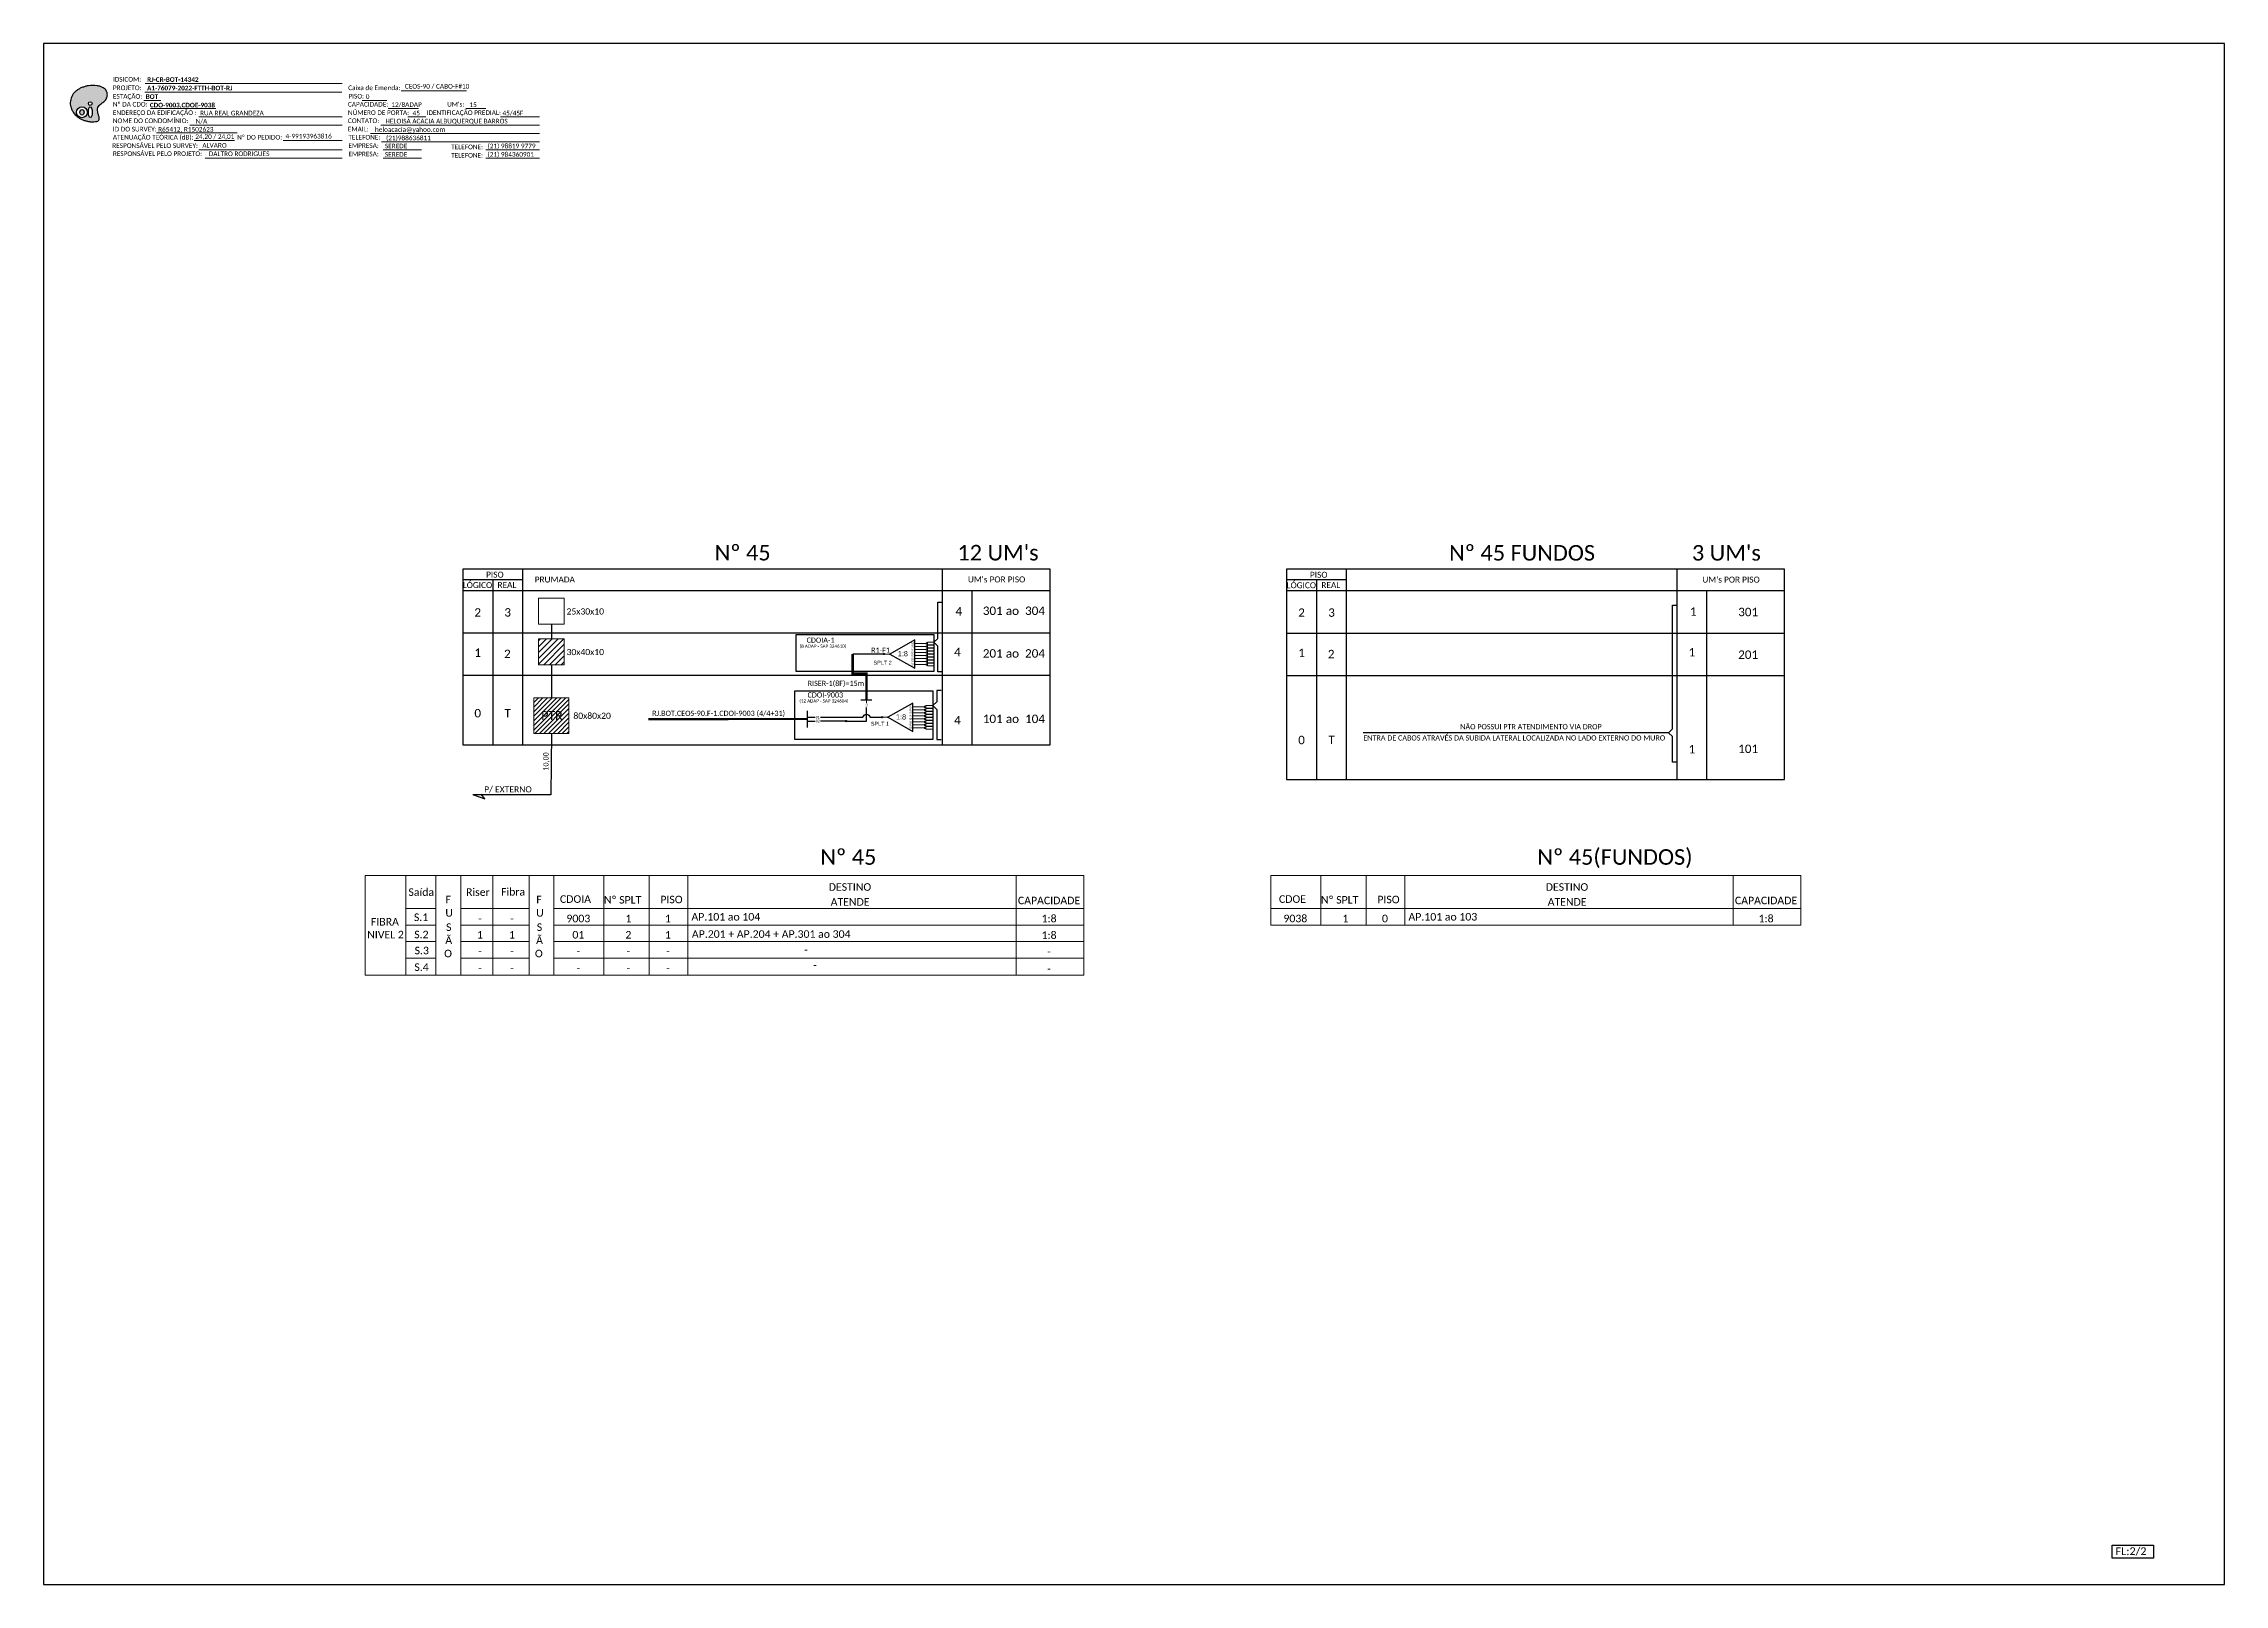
# Model space of a CAD drawing. Header units: metres. Extents: x -1286 to 428, y -500 to 94.
# Drawn here: x -413 to 428, y -500 to 94 of the extents above; entities that cross this region are included whole.
import ezdxf
from ezdxf.enums import TextEntityAlignment as Align

# ---------------------------------------------------------------- set-up
doc = ezdxf.new("R2010")
doc.units = ezdxf.units.M
doc.layers.add('(Notas)', color=7, linetype='Continuous', lineweight=0)
doc.layers.add('_NUMERAÇÃO_', color=34, linetype='Continuous', lineweight=0)
doc.layers.add('10.1-Caixas Subterrâneas', color=5, linetype='Continuous')
doc.styles.add('ARIAL', font='arial.ttf')
doc.styles.add('WMF-Calibri0', font='calibri.ttf')
doc.styles.add('WMF-Calibri1', font='calibrib.ttf')

# ---------------------------------------------------------------- blocks, each defined once
blk = doc.blocks.new('SPLITTER_')
blk.add_point((0, 0))
at = {"style": 'ARIAL', "flags": 4}
blk.add_attdef('SPLT', (0, -3.26), '', height=1.5, dxfattribs=at)
blk = doc.blocks.new('SPLT_1-8_SC-APC')
at = {"color": 1, "lineweight": 0}
blk.add_lwpolyline([(-17.04, -7.55), (-19.26, -7.55)], dxfattribs=at)
at = {"color": 1}
blk.add_lwpolyline([(-7.37, -2.1), (-17.04, -7.55), (-7.37, -13), (-7.37, -2.1)], dxfattribs=at)
at = {"color": 3, "lineweight": 0}
for points in [[(-2.99, -3.51), (-7.37, -3.51)], [(-7.37, -4.66), (-2.99, -4.66)], [(-7.37, -5.82), (-2.99, -5.82)], [(-7.37, -6.97), (-2.99, -6.97)], [(-7.37, -8.12), (-2.99, -8.12)], [(-2.41, -3.02), (-2.41, -4)], [(-2.41, -3.02), (0, -3.02)], [(-2.41, -4), (0, -4)], [(-2.41, -4.17), (-2.41, -5.16)], [(-2.41, -4.17), (0, -4.17)], [(-2.41, -5.16), (0, -5.16)], [(-2.41, -5.32), (-2.41, -6.31)], [(-2.41, -5.32), (0, -5.32)], [(-2.41, -6.31), (0, -6.31)], [(-2.41, -6.48), (-2.41, -7.46)], [(-2.41, -6.48), (0, -6.48)], [(-2.41, -7.46), (0, -7.46)], [(-2.41, -7.63), (-2.41, -8.62)], [(-2.41, -7.63), (0, -7.63)], [(-7.37, -9.28), (-2.99, -9.28)], [(-7.37, -10.43), (-2.99, -10.43)], [(-7.37, -11.58), (-2.99, -11.58)], [(-2.41, -8.62), (0, -8.62)], [(-2.41, -8.78), (-2.41, -9.77)], [(-2.41, -8.78), (0, -8.78)], [(-2.41, -9.77), (0, -9.77)], [(-2.41, -9.94), (-2.41, -10.92)], [(-2.41, -9.94), (0, -9.94)], [(-2.41, -10.92), (0, -10.92)], [(-2.41, -11.09), (-2.41, -12.08)], [(-2.41, -11.09), (0, -11.09)], [(-2.41, -12.08), (0, -12.08)]]:
    blk.add_lwpolyline(points, dxfattribs=at)
for points in [[(-2.99, -3.22), (-2.41, -3.22), (-2.41, -3.8), (-2.99, -3.8)], [(-2.99, -4.38), (-2.41, -4.38), (-2.41, -4.95), (-2.99, -4.95)], [(-2.99, -5.53), (-2.41, -5.53), (-2.41, -6.1), (-2.99, -6.1)], [(-2.99, -6.68), (-2.41, -6.68), (-2.41, -7.26), (-2.99, -7.26)], [(-2.99, -7.84), (-2.41, -7.84), (-2.41, -8.41), (-2.99, -8.41)], [(-2.99, -8.99), (-2.41, -8.99), (-2.41, -9.56), (-2.99, -9.56)], [(-2.99, -10.14), (-2.41, -10.14), (-2.41, -10.72), (-2.99, -10.72)], [(-2.99, -11.3), (-2.41, -11.3), (-2.41, -11.87), (-2.99, -11.87)]]:
    blk.add_lwpolyline(points, close=True, dxfattribs=at)
at = {"color": 1, "style": 'ARIAL'}
for s, height, p in [('1:8', 2, (-13.91, -8.4)), ('S1', 0.75, (-8.74, -3.78)), ('S2', 0.75, (-8.74, -4.97)), ('S3', 0.75, (-8.74, -6.18)), ('S4', 0.75, (-8.74, -7.36)), ('S5', 0.75, (-8.74, -8.57)), ('S6', 0.75, (-8.74, -9.69)), ('S7', 0.75, (-8.74, -10.78)), ('S8', 0.75, (-8.74, -11.9))]:
    blk.add_text(s, height=height, dxfattribs=at).set_placement(p)
blk = doc.blocks.new('SPLITTER FUTURO')
blk.add_point((0, 0))
at = {"style": 'ARIAL', "text_generation_flag": 6, "flags": 4}
for tag, p, height in [('SPLT', (-6.22, -4.1), 1.5), ('INSTAL.', (-6.25, -6.09), 1.25)]:
    blk.add_attdef(tag, p, '', height=height, rotation=180, dxfattribs=at)
blk = doc.blocks.new('OI')
h = blk.add_hatch(color=40)
edge = h.paths.add_edge_path()
edge.add_spline(control_points=[(4.35, -0.67), (3.92, -0.99), (3.26, -1.5), (2.81, -2.59), (2.9, -3.5), (3.06, -4.27), (3.31, -4.85), (3.37, -5.39), (3.4, -5.88), (3.2, -6.4), (2.54, -6.61), (1.65, -6.63), (0.55, -6.67), (-0.56, -6.42), (-1.61, -6.14), (-2.77, -5.61), (-3.92, -4.77), (-4.89, -3.7), (-5.34, -2.65), (-5.6, -1.94), (-5.85, -0.96), (-5.71, 0.47), (-5.1, 2.02), (-4.14, 3.02), (-3.3, 3.61), (-2.37, 4.16), (-1.36, 4.44), (-0.56, 4.7), (0.79, 4.85), (2.24, 4.97), (3.79, 4.57), (4.67, 4.21), (5.44, 3.65), (5.76, 2.99), (6.03, 2.21), (6.01, 1.46), (5.72, 0.64), (5.31, 0.08), (4.88, -0.38), (4.51, -0.55), (4.35, -0.67)], knot_values=[0, 0, 0, 0, 1.60434, 2.417191, 3.427595, 4.282808, 4.776746, 5.304182, 5.888771, 6.258406, 6.858137, 7.79129, 8.986195, 10.124242, 11.187857, 12.242908, 13.953784, 15.414161, 16.515391, 17.349188, 17.675853, 19.552021, 21.515531, 22.568638, 23.63245, 24.621084, 25.782718, 26.745347, 27.142653, 29.870543, 31.004649, 31.921532, 32.709589, 33.801391, 34.042471, 35.192333, 35.971461, 36.628871, 37.254359, 37.836911, 37.836911, 37.836911, 37.836911], degree=3, periodic=0)
h.paths.add_polyline_path([(1.13, -0.87, -1), (-0.04, -0.87, -1)], flags=16)
edge = h.paths.add_edge_path(flags=16)
edge.add_ellipse((0.56, -3.59), major_axis=(-0.02, 1.71), ratio=0.361305, start_angle=0, end_angle=360)
h.paths.add_polyline_path([(-0.36, -3.62, -1), (-3.8, -3.62, -1)], flags=16)
edge = h.paths.add_edge_path(flags=0)
edge.add_ellipse((-2.08, -3.62), major_axis=(0, 0.885), ratio=0.758294, start_angle=0, end_angle=360)
at = {"color": 40}
for centre, radius in [((-2.08, -3.62), 1.72), ((0.54, -0.87), 0.587)]:
    blk.add_circle(centre, radius, dxfattribs=at)
blk.add_ellipse((-2.08, -3.62), major_axis=(0, 0.885), ratio=0.758294, start_param=-3.141592653589792, end_param=3.141592653589792, dxfattribs=at)
blk.add_ellipse((0.56, -3.59), major_axis=(-0.02, 1.71), ratio=0.361305, dxfattribs=at)
at = {"color": 40, "start_tangent": (-0.800898, -0.598801), "end_tangent": (-0.800898, -0.598801)}
blk.add_spline([(4.35, -0.67), (3.2, -1.78), (2.9, -2.54), (2.92, -3.55), (3.12, -4.38), (3.28, -4.85), (3.37, -5.37), (3.35, -5.95), (3.2, -6.29), (2.66, -6.55), (1.73, -6.63), (0.54, -6.62), (-0.58, -6.41), (-1.6, -6.11), (-2.56, -5.67), (-3.95, -4.67), (-4.89, -3.56), (-5.37, -2.56), (-5.64, -1.78), (-5.72, -1.46), (-5.63, 0.42), (-4.84, 2.22), (-4.13, 2.99), (-3.27, 3.62), (-2.4, 4.09), (-1.3, 4.47), (-0.37, 4.72), (0.02, 4.77), (2.75, 4.8), (3.85, 4.53), (4.69, 4.16), (5.31, 3.68), (5.85, 2.73), (5.93, 2.5), (5.94, 1.35), (5.67, 0.62), (5.29, 0.08), (4.84, -0.36), (4.35, -0.67)], degree=3, dxfattribs=at)

msp = doc.modelspace()

# ---------------------------------------------------------------- hatches: boundary and pattern name
h = msp.add_hatch()
h.set_pattern_fill('LINE', color=1, scale=0.5, angle=45)
h.set_pattern_definition([(45, (14.2327, -59.2588), (-1.122532, 1.122532), [])])
h.paths.add_polyline_path([(-212.06, -135.27), (-221.97, -135.27), (-221.97, -145.31), (-212.06, -145.31)])
h = msp.add_hatch(color=3)
h.dxf.hatch_style = 1
edge = h.paths.add_edge_path()
edge.add_arc((-88.77, -141.13), 0.242, 0, 360)
h = msp.add_hatch()
h.set_pattern_fill('ANSI31', color=1, scale=10, style=0)
h.set_pattern_definition([(45, (-835.4195, -555.7696), (-0.8838835, 0.8838835), [])])
h.paths.add_polyline_path([(-223.8, -171.81), (-210.23, -171.81), (-210.23, -158.05), (-223.8, -158.05)])
h.paths.add_polyline_path([(-221.8, -167.45), (-211.71, -167.45), (-211.71, -162.3), (-221.8, -162.3)], flags=24)
h = msp.add_hatch(color=3)
h.dxf.hatch_style = 1
edge = h.paths.add_edge_path()
edge.add_arc((-103.45, -166.97), 0.256, 0, 360)
h = msp.add_hatch(color=3)
h.dxf.hatch_style = 1
edge = h.paths.add_edge_path()
edge.add_arc((-89.46, -165.51), 0.256, -180, 180, ccw=False)
h = msp.add_hatch(color=3)
h.dxf.hatch_style = 1
edge = h.paths.add_edge_path()
edge.add_arc((-89.46, -165.51), 0.256, 0, 360)

# ---------------------------------------------------------------- linework, layer by layer
at = {"layer": '(Notas)', "lineweight": 0}
for p, q in [((-273.13, -264.93), (-273.13, -226.56)), ((-261.6, -264.93), (-261.6, -226.56)), ((-251.97, -264.93), (-251.97, -226.56)), ((-239.63, -264.93), (-239.63, -226.56)), ((-225.6, -264.93), (-225.6, -226.56)), ((-216.13, -264.93), (-216.13, -226.56)), ((-196.83, -264.93), (-196.83, -226.56)), ((-179.35, -264.93), (-179.35, -226.56)), ((-164.43, -264.93), (-164.43, -226.56)), ((-37.74, -264.93), (-37.74, -226.56)), ((60.38, -245.61), (60.38, -226.56)), ((79.68, -245.61), (79.68, -226.56)), ((97.16, -245.61), (97.16, -226.56)), ((112.08, -245.61), (112.08, -226.56)), ((238.77, -245.61), (238.77, -226.56))]:
    msp.add_line(p, q, dxfattribs=at)
for points in [[(-11.74, -226.56), (-11.74, -264.93)], [(264.77, -226.56), (264.77, -245.61)]]:
    msp.add_lwpolyline(points, dxfattribs=at)
at = {"color": 5}
msp.add_line((-88.77, -141.13), (-100.79, -141.13), dxfattribs=at)
at = {"color": 1}
msp.add_line((-118.44, -163.02), (-118.44, -169.41), dxfattribs=at)
msp.add_lwpolyline([(-412.84, -499.81), (428.16, -499.81), (428.16, 94.19), (-412.84, 94.19)], close=True)
at = {"color": 7, "lineweight": 0}
for points in [[(-373.7, 78.79), (-297.73, 78.79)], [(-274.91, 76.01), (-249.78, 76.01)], [(-374.24, 72.24), (-367.69, 72.24)], [(-373.74, 75.52), (-297.78, 75.52)], [(-371.58, 69.17), (-346.42, 69.17)], [(-289.96, 72.28), (-280.47, 72.28)], [(-279.91, 69.17), (-268.29, 69.17)], [(-249.97, 69.17), (-242.3, 69.17)], [(-369.26, 59.75), (-338.21, 59.75)], [(-356.42, 62.82), (-297.75, 62.82)], [(-353.01, 65.93), (-297.75, 65.93)], [(-286.83, 59.58), (-221.57, 59.58)], [(-282.79, 62.82), (-221.57, 62.82)], [(-272.32, 65.93), (-265.38, 65.93)], [(-236.63, 65.93), (-221.59, 65.93)], [(-354.73, 56.79), (-339.21, 56.79)], [(-353.01, 53.23), (-297.75, 53.23)], [(-320.49, 56.79), (-297.73, 56.79)], [(-282.55, 56.34), (-221.57, 56.34)], [(-281.94, 53.23), (-267.14, 53.23)], [(-242.33, 53.23), (-221.57, 53.23)], [(-350.52, 49.99), (-297.75, 49.99)], [(-281.94, 49.99), (-267.14, 49.99)], [(-242.33, 49.99), (-221.57, 49.99)]]:
    msp.add_lwpolyline(points, dxfattribs=at)
at = {"color": 0}
for points in [[(-24.7, -108.37), (-251.22, -108.37)], [(258.54, -108.43), (66.49, -108.43)], [(-228.07, -112.48), (-251.22, -112.48)], [(89.63, -112.54), (66.49, -112.54)]]:
    msp.add_lwpolyline(points, dxfattribs=at)
for points in [[(-251.22, -108.37), (-251.22, -116.59)], [(-228.07, -116.59), (-228.07, -108.37)], [(-66.29, -108.37), (-66.29, -116.59)], [(-24.7, -116.59), (-24.7, -108.37)], [(66.49, -108.43), (66.49, -116.65)], [(89.63, -116.65), (89.63, -108.43)], [(216.95, -108.43), (216.95, -116.65)], [(258.54, -116.65), (258.54, -108.43)], [(-251.22, -116.59), (-24.7, -116.59)], [(-251.22, -116.59), (-24.7, -116.59)], [(-251.22, -116.59), (-24.7, -116.59)], [(-251.22, -116.59), (-24.7, -116.59)], [(-251.22, -116.59), (-24.7, -116.59)], [(-251.22, -116.59), (-24.7, -116.59)], [(-251.22, -116.59), (-24.7, -116.59)], [(-251.22, -116.59), (-24.7, -116.59)], [(-251.22, -116.59), (-251.22, -176.1), (-24.7, -176.1), (-24.7, -116.59)], [(-239.64, -112.48), (-239.64, -116.59)], [(-239.64, -116.59), (-239.64, -176.1)], [(-228.07, -176.1), (-228.07, -116.59)], [(-66.29, -116.59), (-66.29, -176.1)], [(-54.72, -176.1), (-54.72, -116.59)], [(66.49, -116.65), (258.54, -116.65)], [(66.49, -116.65), (258.54, -116.65)], [(66.49, -116.65), (258.54, -116.65)], [(66.49, -116.65), (258.54, -116.65)], [(66.49, -116.65), (66.49, -189.45), (258.54, -189.45), (258.54, -116.65)], [(66.49, -116.65), (258.54, -116.65)], [(66.49, -116.65), (258.54, -116.65)], [(66.49, -116.65), (258.54, -116.65)], [(78.06, -112.54), (78.06, -116.65)], [(78.06, -116.65), (78.06, -189.45)], [(89.63, -189.45), (89.63, -116.65)], [(216.95, -116.65), (216.95, -189.45)], [(228.52, -189.45), (228.52, -116.65)], [(-251.22, -132.96), (-24.7, -132.96)], [(-251.22, -132.96), (-24.7, -132.96)], [(66.49, -133.03), (258.54, -133.03)], [(66.49, -133.03), (258.54, -133.03)], [(-251.22, -149.33), (-24.7, -149.33)], [(66.49, -149.4), (258.54, -149.4)]]:
    msp.add_lwpolyline(points)
at = {"lineweight": 0}
msp.add_lwpolyline([(-212.06, -119.61), (-221.97, -119.61), (-221.97, -129.65), (-212.06, -129.65)], close=True, dxfattribs=at)
at = {"color": 3}
for points in [[(-66.29, -147.95), (-67.94, -147.95), (-67.94, -138.11), (-69.51, -136.6), (-67.94, -135.1), (-67.94, -121.18), (-66.29, -121.18)], [(216.95, -182.8), (215.3, -182.8), (215.3, -172.96), (213.73, -171.46), (215.3, -169.95), (215.3, -122.28), (216.95, -122.28)], [(-217.01, -129.65), (-217.01, -135.27)], [(-217.01, -145.31), (-217.01, -158.05)], [(-66.72, -155.13), (-68.37, -155.13), (-68.38, -159.52), (-69.94, -161.02), (-68.38, -162.53), (-68.38, -174.05), (-66.73, -174.05)], [(-118.44, -165.51), (-115.28, -165.51)], [(213.73, -171.46), (95.98, -171.46)]]:
    msp.add_lwpolyline(points, dxfattribs=at)
at = {"color": 1}
for points in [[(-122.64, -133.59), (-69.51, -133.59), (-69.51, -147.91), (-122.64, -147.91)], [(-123.07, -155.3), (-69.94, -155.3), (-69.94, -174.02), (-123.07, -174.02)]]:
    msp.add_lwpolyline(points, close=True, dxfattribs=at)
at = {"color": 1, "lineweight": 0}
for points in [[(-212.06, -135.27), (-221.97, -135.27), (-221.97, -145.31), (-212.06, -145.31)], [(-223.8, -158.05), (-210.23, -158.05), (-210.23, -171.81), (-223.8, -171.81)]]:
    msp.add_lwpolyline(points, close=True, dxfattribs=at)
at = {"color": 5, "const_width": 1}
msp.add_lwpolyline([(-100.79, -141.13), (-100.79, -148.74), (-95.5, -148.74), (-95.5, -158.8)], dxfattribs=at)
at = {"color": 5}
for points in [[(-97.62, -158.8), (-93.38, -158.8)], [(-103.2, -166.97), (-95.5, -166.98), (-95.5, -161.76)]]:
    msp.add_lwpolyline(points, dxfattribs=at)
at = {"color": 5, "lineweight": 0}
msp.add_lwpolyline([(-95.5, -158.8), (-95.5, -160.09)], dxfattribs=at)
at = {"color": 1}
msp.add_lwpolyline([(-179.69, -166.25, 0.8, 0.8, 0), (-118.44, -166.21, 0.8, 0.8, 0)], format="xyseb", dxfattribs=at)
at = {"color": 2}
for points in [[(-118.44, -166.97), (-115.28, -166.97)], [(-103.3, -166.97), (-113.21, -166.97)]]:
    msp.add_lwpolyline(points, dxfattribs=at)
at = {"color": 3}
msp.add_lwpolyline([(-113.21, -165.51), (-96.86, -165.51, -0.832807), (-94.11, -165.51), (-89.46, -165.51)], format="xyb", dxfattribs=at)
at = {"color": 1}
for points in [[(-217.01, -171.81), (-217.19, -195.39), (-247.29, -195.39)], [(-247.08, -195.39), (-242.66, -196.99)], [(-242.66, -196.99), (-244.07, -195.16)]]:
    msp.add_lwpolyline(points, dxfattribs=at)
at = {"color": 7}
msp.add_lwpolyline([(384.86, -484.64), (400.79, -484.64), (400.79, -489.7), (384.86, -489.7)], close=True, dxfattribs=at)
at = {"color": 3}
for centre, radius in [((-88.77, -141.13), 0.242), ((-103.45, -166.97), 0.256), ((-89.46, -165.51), 0.256), ((-89.46, -165.51), 0.256)]:
    msp.add_circle(centre, radius, dxfattribs=at)
at = {"layer": '_NUMERAÇÃO_', "color": 0, "lineweight": 0}
for p, q in [((-11.74, -226.56), (-288.77, -226.56)), ((-288.77, -226.56), (-288.77, -264.93)), ((264.77, -226.56), (60.38, -226.56)), ((-261.6, -239.28), (-273.13, -239.28)), ((-225.6, -239.28), (-251.97, -239.28)), ((-11.74, -239.28), (-216.13, -239.28)), ((264.77, -239.28), (60.38, -239.28)), ((-261.6, -245.61), (-273.13, -245.61)), ((-261.6, -252.02), (-273.13, -252.02)), ((-225.6, -245.61), (-251.97, -245.61)), ((-225.6, -252.02), (-251.97, -252.02)), ((-11.74, -245.61), (-216.13, -245.61)), ((-11.74, -252.02), (-216.13, -252.02)), ((264.77, -245.61), (60.38, -245.61)), ((-261.6, -258.36), (-273.13, -258.36)), ((-225.6, -258.36), (-251.97, -258.36)), ((-11.74, -258.36), (-216.13, -258.36)), ((-11.74, -264.93), (-288.77, -264.93))]:
    msp.add_line(p, q, dxfattribs=at)

# ---------------------------------------------------------------- block references
at = {"color": 7, "xscale": 1.213923925163967, "yscale": 1.213923925163967, "zscale": 1.213923925163967, "rotation": 0.1532896023949059}
msp.add_blockref('OI', (-395.53, 72.14), dxfattribs=at)
ref = msp.add_blockref('SPLITTER FUTURO', (-86.54, -141.13))
ref.add_attrib('SPLT', 'SPLT 2', (-92.77, -145.23), dxfattribs={"height": 1.5, "rotation": 180, "style": 'ARIAL', "text_generation_flag": 6})
at = {"color": 3}
for p in [(-69.51, -133.59), (-70.2, -157.97)]:
    msp.add_blockref('SPLT_1-8_SC-APC', p, dxfattribs=at)
ref = msp.add_blockref('SPLITTER_', (-87.26, -165.51), dxfattribs=dict(xscale=-1))
ref.add_attrib('SPLT', 'SPLT 1', (-93.79, -168.77), dxfattribs={"height": 1.5, "style": 'ARIAL'})

# ---------------------------------------------------------------- texts
at = {"color": 7, "lineweight": 0, "style": 'WMF-Calibri0'}
for s, height, p in [('PROJETO:', 1.793, (-386.1, 76.26)), ('IDSICOM:', 1.793, (-386.1, 79.54)), ('Caixa de Emenda:', 1.7927, (-295.37, 76.26)), ('ESTAÇÃO:', 1.793, (-386.13, 72.98)), ('ENDEREÇO DA EDIFICAÇÃO :', 1.7927, (-386.13, 66.68)), ('Nº DA CDO:', 1.793, (-386.13, 69.91)), ('CAPACIDADE:', 1.7927, (-295.48, 69.91)), ('NÚMERO DE PORTA:', 1.7927, (-295.48, 66.68)), ('PISO:', 1.793, (-295.3, 73.03)), ('IDENTIFICAÇÃO PREDIAL:', 1.7927, (-265.11, 66.68)), ("UM's:", 1.793, (-257.24, 69.91)), ('ATENUAÇÃO TEÓRICA (dB):', 1.7927, (-386.13, 57.21)), ('NOME DO CONDOMÍNIO:', 1.7927, (-386.13, 63.56)), ('ID DO SURVEY:', 1.7927, (-386.13, 60.33)), ('Nº DO PEDIDO:', 1.7927, (-338.2, 57.21)), ('CONTATO:', 1.793, (-295.48, 63.56)), ('EMAIL:', 1.793, (-295.48, 60.33)), ('TELEFONE:', 1.793, (-295.3, 57.21)), ('RESPONSÁVEL PELO SURVEY:', 1.7927, (-386.37, 53.98)), ('RESPONSÁVEL PELO PROJETO:', 1.7927, (-386.13, 50.87)), ('EMPRESA:', 1.793, (-295.3, 53.98)), ('EMPRESA:', 1.793, (-295.3, 50.74)), ('TELEFONE:', 1.793, (-255.69, 53.47)), ('TELEFONE:', 1.793, (-255.69, 50.24))]:
    msp.add_text(s, height=height, dxfattribs=at).set_placement(p)
at = {"color": 7}
for s, height, style, p in [('A1-76079-2022-FTTH-BOT-RJ', 1.7927, 'WMF-Calibri1', (-372.95, 76.17)), ('RJ-CR-BOT-14342', 1.7927, 'WMF-Calibri1', (-372.91, 79.45)), ('CEOS-90 / CABO-F#10', 1.7927, 'WMF-Calibri0', (-273.52, 76.85)), ('BOT', 1.793, 'WMF-Calibri1', (-373.45, 72.89)), ('RUA REAL GRANDEZA', 1.7927, 'WMF-Calibri0', (-352.5, 66.52)), ('0', 1.79, 'WMF-Calibri0', (-288.61, 72.88)), ('12/8ADAP', 1.793, 'WMF-Calibri0', (-278.73, 69.79)), ('45', 1.793, 'WMF-Calibri0', (-270.54, 66.53)), ('15', 1.793, 'WMF-Calibri0', (-248.62, 69.77)), ('45/45F', 1.793, 'WMF-Calibri0', (-235.87, 66.53)), ('R65412, R1502623', 1.7927, 'WMF-Calibri0', (-368.67, 60.25)), ('24,20 / 24,01', 1.7927, 'WMF-Calibri0', (-354.35, 57.45)), ('N/A', 1.793, 'WMF-Calibri0', (-354.22, 63.39)), ('4-99193963816', 1.7927, 'WMF-Calibri0', (-319.55, 57.62)), ('heloacacia@yahoo.com', 1.7927, 'WMF-Calibri0', (-285.05, 60.18)), ('HELOISA ACACIA ALBUQUERQUE BARROS', 1.7927, 'WMF-Calibri0', (-281.01, 63.42)), ('(21)988636811', 1.7927, 'WMF-Calibri0', (-280.77, 56.94)), ('ALVARO', 1.793, 'WMF-Calibri0', (-351.61, 54.07)), ('DALTRO RODRIGUES', 1.7927, 'WMF-Calibri0', (-349.12, 50.83)), ('SEREDE', 1.793, 'WMF-Calibri0', (-281.23, 53.83)), ('SEREDE', 1.793, 'WMF-Calibri0', (-281.23, 50.59)), ('(21) 98819 9779', 1.7927, 'WMF-Calibri0', (-241.63, 53.83)), ('(21) 984360901', 1.7927, 'WMF-Calibri0', (-241.63, 50.59)), ('25x30x10', 2.373, 'WMF-Calibri0', (-211.17, -125.9)), ('301', 3.24, 'WMF-Calibri0', (-50.64, -126.07)), ('ao', 3.24, 'WMF-Calibri0', (-41.75, -126.07)), ('304', 3.24, 'WMF-Calibri0', (-34.35, -126.07)), ('301', 3.24, 'WMF-Calibri0', (240.67, -126.54)), ('30x40x10', 2.373, 'WMF-Calibri0', (-211.17, -141.55)), ('201', 3.24, 'WMF-Calibri0', (-50.64, -142.52)), ('ao', 3.24, 'WMF-Calibri0', (-41.75, -142.52)), ('204', 3.24, 'WMF-Calibri0', (-34.35, -142.52)), ('201', 3.24, 'WMF-Calibri0', (240.67, -142.99)), ('PTR', 3.433, 'WMF-Calibri0', (-220.94, -166.58)), ('80x80x20', 2.373, 'WMF-Calibri0', (-208.53, -166.12)), ('101', 3.24, 'WMF-Calibri0', (-50.64, -167.74)), ('ao', 3.24, 'WMF-Calibri0', (-41.75, -167.74)), ('104', 3.24, 'WMF-Calibri0', (-34.35, -167.74)), ('101', 3.24, 'WMF-Calibri0', (240.67, -179.29)), ('P/ EXTERNO', 2.373, 'WMF-Calibri0', (-242.94, -194.49))]:
    msp.add_text(s, height=height, dxfattribs=dict(at, style=style)).set_placement(p)
at = {"color": 7, "style": 'WMF-Calibri1'}
msp.add_text('CDO-9003,CDOE-9038', height=1.7927, dxfattribs=at).set_placement((-359.3, 69.6), align=Align.CENTER)
at = {"color": 0, "style": 'WMF-Calibri0'}
for s, height, p in [('Nº 45', 6, (-154.05, -105.06)), ("12 UM's", 6, (-60.42, -105.06)), ('Nº 45 FUNDOS', 6, (129.19, -105.12)), ("3 UM's", 6, (222.82, -105.12)), ('  LÓGICO', 2.3, (-252.8, -115.7)), ('     PISO', 2.3, (-246.25, -111.67)), ('    REAL', 2.3, (-241.04, -115.64)), ('PRUMADA', 2.3, (-223.46, -113.55)), ("UM's POR PISO", 2.3, (-56.4, -113.53)), ('  LÓGICO', 2.3, (64.91, -115.76)), ('     PISO', 2.3, (71.45, -111.73)), ('    REAL', 2.3, (76.67, -115.71)), ("UM's POR PISO", 2.3, (226.84, -113.59)), ('Nº 45', 6, (-113.28, -222.38)), ('Nº 45(FUNDOS)', 6, (163.23, -222.38))]:
    msp.add_text(s, height=height, dxfattribs=at).set_placement(p)
at = {"color": 1, "style": 'WMF-Calibri0'}
for s, p in [('(8 ADAP - SAP 324610)', (-112.29, -138.71)), ('(12 ADAP - SAP 324604)', (-111.91, -159.83))]:
    msp.add_text(s, height=1.25, dxfattribs=at).set_placement(p, align=Align.CENTER)
for s, p in [('CDOIA-1', (-118.59, -136.78)), ('CDOI-9003', (-118.22, -157.9)), ('RJ.BOT.CEOS-90.F-1.CDOI-9003 (4/4+31)', (-178.15, -164.98)), ('NÃO POSSUI PTR ATENDIMENTO VIA DROP', (133.48, -170.16)), ('ENTRA DE CABOS ATRAVÉS DA SUBIDA LATERAL LOCALIZADA NO LADO EXTERNO DO MURO', (96.09, -174.47))]:
    msp.add_text(s, height=2, dxfattribs=at).set_placement(p)
at = {"color": 5, "style": 'WMF-Calibri0'}
for s, p in [('R1-F1', (-93.7, -140.66)), ('RISER-1(8F)=15m', (-118.18, -153.45))]:
    msp.add_text(s, height=2, dxfattribs=at).set_placement(p)
at = {"style": 'ARIAL'}
for s, p in [('01', (-114.28, -165.51)), ('02', (-114.28, -166.97))]:
    msp.add_text(s, height=1, dxfattribs=at).set_placement(p, align=Align.MIDDLE_CENTER)
msp.add_text('01', height=0.75, rotation=90, dxfattribs=at).set_placement((-95.45, -160.83), align=Align.MIDDLE_CENTER)
at = {"color": 7, "linetype": 'Continuous', "lineweight": 0, "style": 'WMF-Calibri0'}
for s, height, p in [('Saída', 2.911, (-267.2, -232.92)), ('F', 2.91, (-256.78, -235.79)), ('Riser', 2.911, (-245.37, -232.92)), ('Fibra', 2.911, (-231.79, -232.8)), ('F', 2.91, (-221.77, -235.79)), ('CDOIA', 2.911, (-207.73, -235.6)), ('Nº SPLT', 2.911, (-189.53, -235.89)), ('PISO', 2.911, (-170.71, -235.77)), ('DESTINO', 2.911, (-101.88, -230.95)), ('ATENDE', 2.911, (-101.81, -236.7)), ('CAPACIDADE', 2.911, (-25.1, -236.14)), ('CDOE', 2.911, (68.78, -235.6)), ('Nº SPLT', 2.911, (86.98, -235.89)), ('PISO', 2.911, (105.8, -235.77)), ('DESTINO', 2.911, (174.63, -230.95)), ('ATENDE', 2.911, (174.7, -236.7)), ('CAPACIDADE', 2.911, (251.41, -236.14)), ('FIBRA ', 2.911, (-280.71, -244.35)), ('S.1', 2.911, (-267.28, -242.61)), ('S.1', 2.911, (-267.28, -242.62)), ('U', 2.91, (-256.45, -240.94)), ('-', 2.91, (-244.55, -243.09)), ('-', 2.91, (-232.21, -243.09)), ('U', 2.91, (-221.44, -240.94)), ('9003', 2.911, (-206.62, -243.09)), ('1', 2.91, (-187.32, -243.09)), ('1', 2.91, (-172.07, -243.09)), ('AP.101 ao 104', 2.9106, (-149.74, -242.43)), ('1:8', 2.911, (-25.1, -243.1)), ('9038', 2.911, (69.89, -243.09)), ('1', 2.91, (89.19, -243.09)), ('0', 2.91, (104.44, -243.09)), ('AP.101 ao 103', 2.9106, (126.77, -242.43)), ('1:8', 2.911, (251.41, -243.1)), ('NIVEL 2', 2.911, (-280.97, -249.31)), ('S.2', 2.911, (-267.15, -249.26)), ('S.2', 2.911, (-267.15, -249.27)), ('Ã', 2.91, (-256.61, -251.44)), ('S', 2.91, (-256.6, -246.42)), ('1', 2.91, (-244.55, -249.37)), ('1', 2.91, (-232.21, -249.37)), ('Ã', 2.91, (-221.6, -251.44)), ('S', 2.91, (-221.59, -246.42)), ('01', 2.911, (-206.62, -249.37)), ('2', 2.91, (-187.32, -249.37)), ('1', 2.91, (-172.07, -249.37)), ('AP.201 + AP.204 + AP.301 ao 304', 2.9106, (-132.25, -249.08)), ('1:8', 2.911, (-25.1, -249.51)), ('S.4', 2.911, (-267.08, -261.84)), ('S.3', 2.911, (-267.01, -255.43)), ('O', 2.91, (-256.86, -256.59)), ('-', 2.91, (-244.55, -255.7)), ('-', 2.91, (-232.21, -255.7)), ('O', 2.91, (-221.85, -256.59)), ('-', 2.91, (-206.62, -255.7)), ('-', 2.91, (-187.32, -255.7)), ('-', 2.91, (-172.07, -255.7)), ('-', 2.91, (-118.8, -255.14)), ('-', 2.91, (-25.1, -255.84)), ('-', 2.91, (-244.55, -262.28)), ('-', 2.91, (-232.21, -262.28)), ('-', 2.91, (-206.62, -262.28)), ('-', 2.91, (-187.32, -262.28)), ('-', 2.91, (-172.07, -262.28)), ('-', 2.91, (-115.37, -261.05)), ('-', 2.91, (-25.1, -262.42))]:
    msp.add_text(s, height=height, dxfattribs=at).set_placement(p, align=Align.MIDDLE_CENTER)
at = {"style": 'WMF-Calibri0'}
msp.add_text('FL:2/2', height=3, dxfattribs=at).set_placement((386.21, -488.52))
at = {"color": 7, "style": 'WMF-Calibri0'}
for tag, flags, p in [('2', 4, (-245.43, -125.1)), ('3', 4, (-233.86, -125.08)), ('4', 4, (-59.91, -124.66)), ('2', 4, (72.27, -125.16)), ('3', 4, (83.85, -125.15)), ('1', 4, (223.33, -124.73)), ('1', 4, (-245.43, -140.61)), ('2', 4, (-233.99, -141.06)), ('4', 4, (-60.43, -140.36)), ('1', 4, (72.27, -140.68)), ('2', 4, (83.72, -141.13)), ('1', 4, (222.81, -140.42)), ('0', 4, (-245.43, -163.94)), ('T', 12, (-233.86, -163.9)), ('4', 4, (-60.43, -166.65)), ('0', 4, (72.27, -174.29)), ('T', 12, (83.85, -174.26)), ('1', 4, (222.81, -177.8))]:
    msp.add_attdef(tag, text='XX', height=3.24, dxfattribs=dict(at, flags=flags)).set_placement(p, align=Align.MIDDLE_CENTER)
at = {"layer": '10.1-Caixas Subterrâneas', "color": 7, "style": 'ARIAL'}
msp.add_text('10,00', height=2.021, rotation=89.63307, dxfattribs=at).set_placement((-219.13, -182.55), align=Align.MIDDLE_CENTER)

doc.saveas('drawing.dxf')
